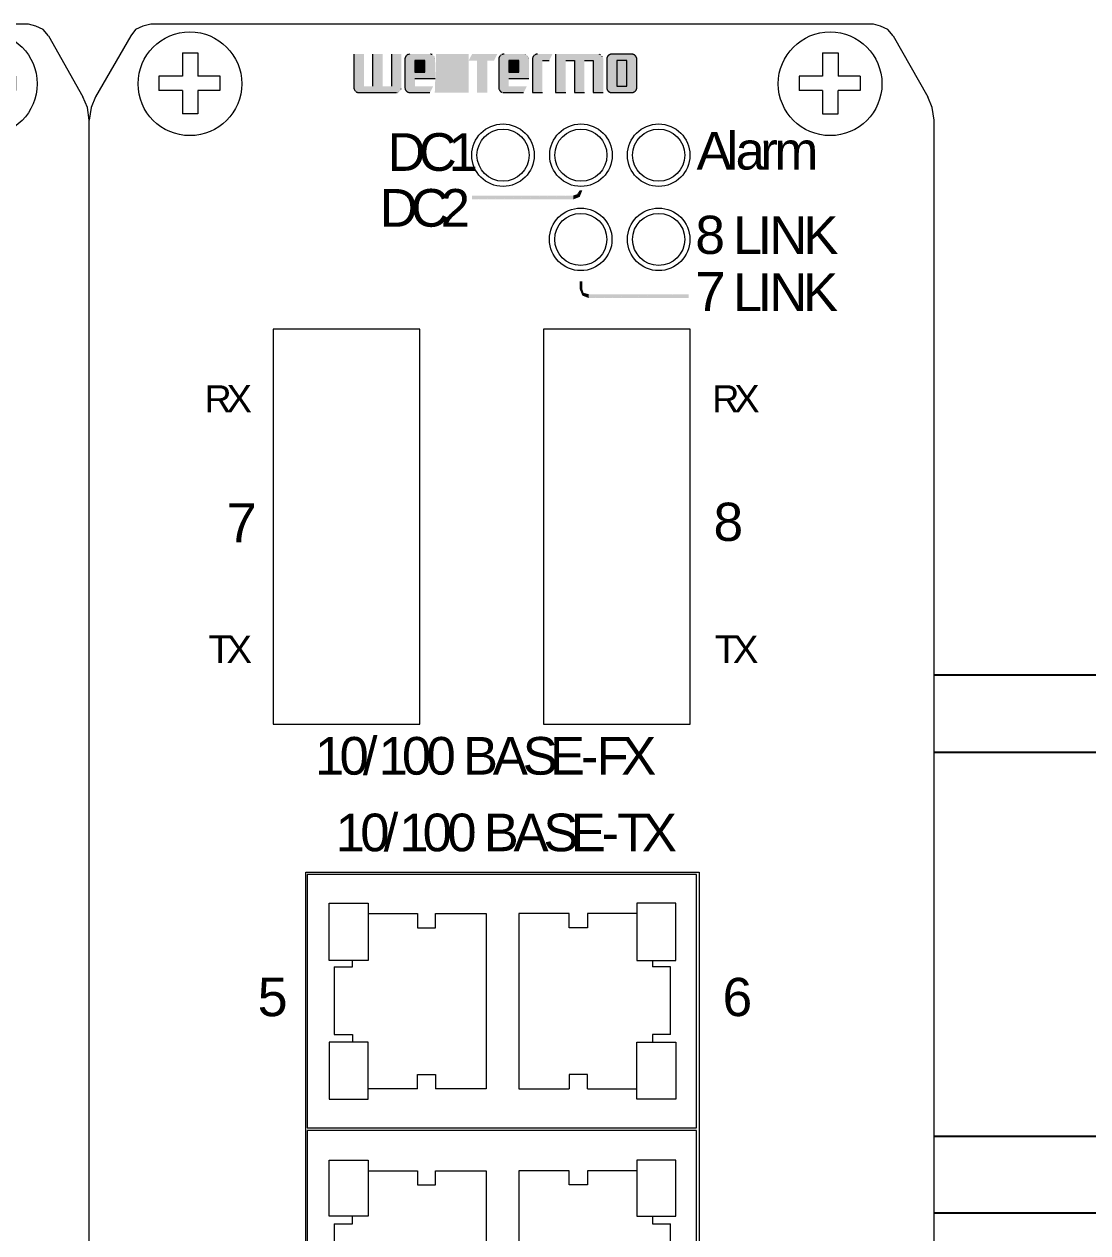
# Model space of a CAD drawing. Header units: millimetres. Extents: x 42222 to 59290, y 36233 to 38835.
# Drawn here: x 52307.4 to 52376.7, y 37395.1 to 37473.8 of the extents above; entities that cross this region are included whole.
import ezdxf
from ezdxf.xclip import XClip

# ---------------------------------------------------------------- set-up
doc = ezdxf.new("R2010")
doc.units = ezdxf.units.MM
doc.header["$XCLIPFRAME"] = 2
doc.set_wipeout_variables(frame=1)
doc.layers.add('000-PI-Oprema', color=30, linetype='Continuous', lineweight=5)
doc.layers.add('004-PI-DIN Šina', color=3, linetype='Continuous')
doc.styles.add('Arial$001H0', font='arial.ttf')

# ---------------------------------------------------------------- blocks, each defined once
blk = doc.blocks.new('*U138')
blk.add_lwpolyline([(540, -17.5), (540, 17.5), (0, 17.5), (0, -17.5)], close=True)
for points in [[(0, 12.5), (540, 12.5)], [(0, -12.5), (540, -12.5)]]:
    blk.add_lwpolyline(points)
blk = doc.blocks.new('MF127463_69')
at = {"true_color": 0x231f20}
blk.add_hatch(color=250, dxfattribs=at).paths.add_polyline_path([(140.621, 195.948), (141.376, 195.948), (141.376, 194.99), (140.621, 194.99)])
blk = doc.blocks.new('MF127412_67')
at = {"true_color": 0x231f20}
blk.add_hatch(color=250, dxfattribs=at).paths.add_polyline_path([(138.285, 195.948), (139.036, 195.948), (139.036, 194.99), (138.285, 194.99)])
blk = doc.blocks.new('MF127361_65')
at = {"true_color": 0x231f20}
blk.add_hatch(color=250, dxfattribs=at).paths.add_polyline_path([(143.308, 195.95), (144.059, 195.95), (144.059, 194.992), (143.308, 194.992)])
blk = doc.blocks.new('MF127284_63')
at = {"true_color": 0x231f20}
blk.add_hatch(color=250, dxfattribs=at).paths.add_polyline_path([(137.015, 195.948), (138.199, 195.948), (138.199, 194.99), (137.015, 194.99)])
blk = doc.blocks.new('MF127231_61')
at = {"true_color": 0x231f20}
blk.add_hatch(color=250, dxfattribs=at).paths.add_polyline_path([(142.038, 195.948), (143.222, 195.948), (143.222, 194.99), (142.038, 194.99)])
blk = doc.blocks.new('MF127184_59')
at = {"true_color": 0x231f20}
blk.add_hatch(color=250, dxfattribs=at).paths.add_polyline_path([(141.458, 195.948), (141.959, 195.948), (141.959, 194.99), (141.458, 194.99)])
blk = doc.blocks.new('MF127142_57')
at = {"true_color": 0x231f20}
blk.add_hatch(color=250, dxfattribs=at).paths.add_polyline_path([(139.063, 195.948), (139.873, 195.948), (139.873, 194.99), (139.03, 194.99)])
blk = doc.blocks.new('westermo switch - SDI-862-SM-SC30')
blk.add_wipeout([(0, 0), (47.038, 0), (47.511, -0.119), (47.983, -0.353), (48.337, -0.767), (50.58, -4.722), (50.875, -5.428), (50.994, -6.255), (50.994, -113.792), (50.875, -114.562), (50.581, -115.328), (48.337, -119.224), (47.984, -119.636), (47.511, -119.931), (47.039, -119.991), (31.103, -119.991), (31.576, -120.521), (31.576, -130.024), (31.103, -130.496), (16.584, -130.496), (16.584, -121.997), (20.065, -121.997), (20.775, -121.938), (21.484, -121.642), (22.073, -121.23), (22.546, -120.64), (22.899, -119.991), (0, -119.991), (-0.532, -119.932), (-1.005, -119.637), (-1.299, -119.224), (-3.6, -115.327), (-3.896, -114.561), (-4.014, -113.792), (-4.013, -6.256), (-3.897, -5.429), (-3.601, -4.722), (-1.299, -0.766), (-1.005, -0.353), (-0.532, -0.119)])
at = {"true_color": 0x1a171b}
for points in [[(15.655, -1.952), (15.655, -4.039), (15.087, -4.039), (15.087, -1.952), (14.433, -1.952), (14.433, -4.039), (13.865, -4.039), (13.865, -1.952), (13.211, -1.952), (13.211, -4.123), (13.211, -4.134), (13.212, -4.145), (13.212, -4.157), (13.214, -4.168), (13.215, -4.179), (13.217, -4.189), (13.22, -4.2), (13.222, -4.211), (13.225, -4.221), (13.229, -4.231), (13.232, -4.241), (13.236, -4.251), (13.241, -4.261), (13.245, -4.271), (13.251, -4.28), (13.256, -4.29), (13.262, -4.299), (13.268, -4.308), (13.275, -4.317), (13.281, -4.326), (13.289, -4.335), (13.296, -4.343), (13.304, -4.352), (13.312, -4.36), (13.321, -4.368), (13.33, -4.375), (13.339, -4.383), (13.348, -4.39), (13.357, -4.396), (13.366, -4.402), (13.376, -4.408), (13.385, -4.414), (13.395, -4.419), (13.405, -4.424), (13.415, -4.429), (13.425, -4.433), (13.435, -4.437), (13.446, -4.44), (13.456, -4.444), (13.467, -4.447), (13.478, -4.449), (13.489, -4.451), (13.5, -4.453), (13.511, -4.455), (13.523, -4.456), (13.534, -4.457), (13.546, -4.457), (13.558, -4.458), (15.958, -4.458), (15.97, -4.457), (15.982, -4.457), (15.994, -4.456), (16.005, -4.455), (16.016, -4.453), (16.028, -4.451), (16.039, -4.449), (16.05, -4.447), (16.061, -4.444), (16.071, -4.44), (16.082, -4.437), (16.092, -4.433), (16.102, -4.429), (16.113, -4.424), (16.123, -4.419), (16.132, -4.414), (16.142, -4.408), (16.152, -4.402), (16.161, -4.396), (16.17, -4.39), (16.179, -4.383), (16.188, -4.375), (16.197, -4.368), (16.206, -4.36), (16.214, -4.352), (16.222, -4.343), (16.23, -4.335), (16.237, -4.326), (16.244, -4.317), (16.251, -4.308), (16.257, -4.299), (16.263, -4.29), (16.269, -4.28), (16.274, -4.271), (16.279, -4.261), (16.283, -4.251), (16.287, -4.241), (16.291, -4.231), (16.294, -4.221), (16.297, -4.211), (16.3, -4.2), (16.302, -4.189), (16.304, -4.179), (16.306, -4.168), (16.307, -4.157), (16.308, -4.145), (16.309, -4.134), (16.309, -4.123), (16.309, -1.952)], [(19.071, -1.952), (19.06, -1.952), (19.048, -1.952), (19.036, -1.953), (19.025, -1.954), (19.014, -1.956), (19.003, -1.958), (18.992, -1.96), (18.981, -1.963), (18.97, -1.965), (18.959, -1.969), (18.949, -1.972), (18.939, -1.976), (18.929, -1.981), (18.919, -1.985), (18.909, -1.99), (18.899, -1.995), (18.889, -2.001), (18.88, -2.007), (18.87, -2.013), (18.861, -2.02), (18.852, -2.027), (18.843, -2.034), (18.835, -2.041), (18.826, -2.049), (18.818, -2.058), (18.81, -2.066), (18.802, -2.074), (18.795, -2.083), (18.788, -2.092), (18.781, -2.101), (18.775, -2.11), (18.769, -2.119), (18.764, -2.128), (18.758, -2.138), (18.754, -2.147), (18.749, -2.157), (18.745, -2.167), (18.741, -2.177), (18.738, -2.188), (18.735, -2.198), (18.732, -2.209), (18.73, -2.219), (18.728, -2.23), (18.726, -2.241), (18.725, -2.252), (18.724, -2.264), (18.724, -2.275), (18.724, -2.287), (18.724, -3.079), (18.724, -3.091), (18.724, -3.102), (18.725, -3.113), (18.726, -3.124), (18.728, -3.135), (18.73, -3.145), (18.732, -3.156), (18.735, -3.166), (18.738, -3.177), (18.741, -3.187), (18.745, -3.197), (18.749, -3.207), (18.754, -3.216), (18.758, -3.226), (18.764, -3.235), (18.769, -3.245), (18.775, -3.254), (18.781, -3.263), (18.788, -3.272), (18.795, -3.28), (18.802, -3.289), (18.81, -3.297), (18.818, -3.306), (18.826, -3.314), (18.835, -3.322), (18.843, -3.329), (18.852, -3.337), (18.861, -3.344), (18.87, -3.35), (18.88, -3.357), (18.889, -3.363), (18.899, -3.368), (18.909, -3.373), (18.919, -3.378), (18.929, -3.383), (18.939, -3.387), (18.949, -3.391), (18.959, -3.395), (18.97, -3.398), (18.981, -3.401), (18.992, -3.403), (19.003, -3.405), (19.014, -3.407), (19.025, -3.409), (19.036, -3.41), (19.048, -3.411), (19.06, -3.411), (19.071, -3.412), (20.033, -3.412), (20.033, -4.038), (18.715, -4.038), (18.498, -4.457), (20.331, -4.457), (20.344, -4.457), (20.356, -4.456), (20.369, -4.456), (20.381, -4.454), (20.393, -4.453), (20.404, -4.451), (20.416, -4.449), (20.427, -4.446), (20.439, -4.443), (20.449, -4.44), (20.46, -4.437), (20.471, -4.433), (20.481, -4.429), (20.492, -4.424), (20.502, -4.419), (20.512, -4.414), (20.521, -4.408), (20.531, -4.402), (20.54, -4.396), (20.55, -4.389), (20.559, -4.382), (20.568, -4.375), (20.576, -4.367), (20.585, -4.359), (20.593, -4.351), (20.601, -4.343), (20.609, -4.334), (20.616, -4.325), (20.623, -4.317), (20.63, -4.308), (20.636, -4.298), (20.642, -4.289), (20.647, -4.28), (20.653, -4.27), (20.657, -4.261), (20.662, -4.251), (20.666, -4.241), (20.67, -4.231), (20.673, -4.22), (20.676, -4.21), (20.679, -4.2), (20.681, -4.189), (20.683, -4.178), (20.685, -4.167), (20.686, -4.156), (20.687, -4.145), (20.687, -4.134), (20.687, -4.122), (20.687, -3.328), (20.687, -3.317), (20.687, -3.306), (20.686, -3.295), (20.685, -3.284), (20.683, -3.274), (20.681, -3.263), (20.679, -3.252), (20.676, -3.242), (20.673, -3.232), (20.67, -3.222), (20.666, -3.212), (20.662, -3.202), (20.657, -3.192), (20.653, -3.183), (20.647, -3.173), (20.642, -3.164), (20.636, -3.155), (20.63, -3.146), (20.623, -3.137), (20.616, -3.128), (20.609, -3.119), (20.601, -3.111), (20.593, -3.102), (20.585, -3.094), (20.576, -3.086), (20.568, -3.078), (20.559, -3.071), (20.55, -3.064), (20.54, -3.057), (20.531, -3.051), (20.521, -3.045), (20.512, -3.04), (20.502, -3.034), (20.492, -3.029), (20.482, -3.025), (20.472, -3.021), (20.461, -3.017), (20.451, -3.013), (20.44, -3.01), (20.429, -3.007), (20.418, -3.005), (20.407, -3.002), (20.396, -3), (20.384, -2.999), (20.372, -2.998), (20.361, -2.997), (20.349, -2.996), (20.337, -2.996), (19.379, -2.996), (19.379, -2.37), (20.385, -2.37), (20.605, -1.952)], [(20.907, -1.953), (20.688, -2.371), (21.226, -2.371), (21.226, -4.457), (21.896, -4.457), (21.896, -2.371), (22.337, -2.371), (22.554, -1.953)], [(20.907, -1.953), (20.688, -2.371), (21.226, -2.371), (21.226, -4.457), (21.896, -4.457), (21.896, -2.371), (22.337, -2.371), (22.554, -1.953)], [(25.183, -1.952), (25.171, -1.952), (25.159, -1.952), (25.148, -1.953), (25.136, -1.954), (25.125, -1.956), (25.114, -1.958), (25.103, -1.96), (25.092, -1.963), (25.081, -1.965), (25.071, -1.969), (25.06, -1.972), (25.05, -1.976), (25.039, -1.981), (25.029, -1.985), (25.02, -1.99), (25.01, -1.995), (25, -2.001), (24.991, -2.007), (24.981, -2.013), (24.972, -2.02), (24.963, -2.027), (24.954, -2.034), (24.946, -2.041), (24.937, -2.049), (24.929, -2.058), (24.921, -2.066), (24.913, -2.074), (24.906, -2.083), (24.899, -2.092), (24.893, -2.101), (24.886, -2.11), (24.88, -2.119), (24.875, -2.128), (24.87, -2.138), (24.865, -2.147), (24.861, -2.157), (24.856, -2.167), (24.853, -2.177), (24.849, -2.188), (24.846, -2.198), (24.844, -2.209), (24.841, -2.219), (24.839, -2.23), (24.838, -2.241), (24.836, -2.252), (24.836, -2.264), (24.835, -2.275), (24.835, -2.287), (24.835, -4.457), (25.49, -4.457), (25.49, -2.37), (25.927, -2.37), (26.144, -1.952)], [(26.351, -1.952), (26.351, -4.457), (27.005, -4.457), (27.005, -2.37), (27.572, -2.37), (27.572, -4.457), (28.227, -4.457), (28.227, -2.37), (28.794, -2.37), (28.794, -4.457), (29.449, -4.457), (29.449, -2.287), (29.449, -2.275), (29.449, -2.264), (29.448, -2.252), (29.447, -2.241), (29.445, -2.23), (29.443, -2.219), (29.441, -2.209), (29.438, -2.198), (29.435, -2.188), (29.431, -2.177), (29.427, -2.167), (29.423, -2.157), (29.419, -2.147), (29.414, -2.138), (29.409, -2.128), (29.403, -2.119), (29.397, -2.11), (29.391, -2.101), (29.384, -2.092), (29.377, -2.083), (29.37, -2.074), (29.362, -2.066), (29.354, -2.058), (29.345, -2.049), (29.337, -2.041), (29.328, -2.034), (29.319, -2.027), (29.31, -2.02), (29.301, -2.013), (29.291, -2.007), (29.282, -2.001), (29.272, -1.995), (29.263, -1.99), (29.253, -1.985), (29.243, -1.981), (29.232, -1.976), (29.222, -1.972), (29.212, -1.969), (29.201, -1.965), (29.19, -1.963), (29.179, -1.96), (29.168, -1.958), (29.157, -1.956), (29.146, -1.954), (29.134, -1.953), (29.123, -1.952), (29.111, -1.952), (29.099, -1.952)]]:
    blk.add_hatch(color=250, dxfattribs=at).paths.add_polyline_path(points)
h = blk.add_hatch(color=250, dxfattribs=at)
h.paths.add_polyline_path([(16.885, -1.951), (16.873, -1.951), (16.861, -1.952), (16.849, -1.953), (16.838, -1.954), (16.826, -1.955), (16.815, -1.957), (16.804, -1.96), (16.793, -1.962), (16.782, -1.965), (16.771, -1.968), (16.76, -1.972), (16.75, -1.976), (16.74, -1.98), (16.73, -1.985), (16.72, -1.99), (16.71, -1.995), (16.7, -2), (16.691, -2.006), (16.681, -2.013), (16.672, -2.019), (16.663, -2.026), (16.654, -2.033), (16.645, -2.041), (16.637, -2.049), (16.628, -2.057), (16.62, -2.065), (16.613, -2.074), (16.605, -2.082), (16.598, -2.091), (16.592, -2.1), (16.586, -2.109), (16.58, -2.118), (16.574, -2.128), (16.569, -2.137), (16.564, -2.147), (16.56, -2.157), (16.556, -2.167), (16.552, -2.177), (16.549, -2.187), (16.546, -2.198), (16.543, -2.208), (16.541, -2.219), (16.539, -2.23), (16.537, -2.241), (16.536, -2.252), (16.535, -2.263), (16.534, -2.275), (16.534, -2.286), (16.534, -4.122), (16.534, -4.133), (16.535, -4.145), (16.536, -4.156), (16.537, -4.167), (16.539, -4.178), (16.541, -4.188), (16.543, -4.199), (16.546, -4.21), (16.549, -4.22), (16.552, -4.23), (16.556, -4.24), (16.56, -4.25), (16.564, -4.26), (16.569, -4.27), (16.574, -4.279), (16.58, -4.289), (16.586, -4.298), (16.592, -4.307), (16.598, -4.316), (16.605, -4.325), (16.613, -4.334), (16.62, -4.342), (16.628, -4.351), (16.637, -4.359), (16.645, -4.367), (16.654, -4.374), (16.663, -4.382), (16.672, -4.389), (16.681, -4.395), (16.691, -4.401), (16.7, -4.407), (16.71, -4.413), (16.72, -4.418), (16.73, -4.423), (16.74, -4.428), (16.75, -4.432), (16.76, -4.436), (16.771, -4.44), (16.782, -4.443), (16.793, -4.446), (16.804, -4.448), (16.815, -4.451), (16.826, -4.452), (16.838, -4.454), (16.849, -4.455), (16.861, -4.456), (16.873, -4.457), (16.885, -4.457), (18.168, -4.457), (18.387, -4.038), (17.188, -4.038), (17.188, -3.539), (18.498, -3.539), (18.498, -2.286), (18.498, -2.275), (18.497, -2.263), (18.496, -2.252), (18.495, -2.241), (18.494, -2.23), (18.492, -2.219), (18.489, -2.208), (18.487, -2.198), (18.484, -2.187), (18.48, -2.177), (18.476, -2.167), (18.472, -2.157), (18.468, -2.147), (18.463, -2.137), (18.458, -2.128), (18.452, -2.118), (18.447, -2.109), (18.44, -2.1), (18.434, -2.091), (18.427, -2.082), (18.42, -2.074), (18.412, -2.065), (18.404, -2.057), (18.396, -2.049), (18.387, -2.041), (18.378, -2.033), (18.37, -2.026), (18.361, -2.019), (18.352, -2.013), (18.342, -2.006), (18.333, -2), (18.323, -1.995), (18.314, -1.99), (18.304, -1.985), (18.294, -1.98), (18.284, -1.976), (18.273, -1.972), (18.263, -1.968), (18.252, -1.965), (18.241, -1.962), (18.231, -1.96), (18.219, -1.957), (18.208, -1.955), (18.197, -1.954), (18.185, -1.953), (18.174, -1.952), (18.162, -1.951), (18.15, -1.951)])
h.paths.add_polyline_path([(17.188, -2.369), (17.843, -2.369), (17.843, -3.12), (17.188, -3.12)])
h = blk.add_hatch(color=250, dxfattribs=at)
h.paths.add_polyline_path([(22.996, -1.951), (22.984, -1.951), (22.972, -1.952), (22.961, -1.953), (22.949, -1.954), (22.938, -1.955), (22.926, -1.957), (22.915, -1.96), (22.904, -1.962), (22.893, -1.965), (22.883, -1.968), (22.872, -1.972), (22.862, -1.976), (22.851, -1.98), (22.841, -1.985), (22.831, -1.99), (22.821, -1.995), (22.812, -2), (22.802, -2.006), (22.793, -2.013), (22.783, -2.019), (22.774, -2.026), (22.765, -2.033), (22.757, -2.041), (22.748, -2.049), (22.74, -2.057), (22.732, -2.065), (22.724, -2.074), (22.717, -2.082), (22.71, -2.091), (22.703, -2.1), (22.697, -2.109), (22.691, -2.118), (22.686, -2.128), (22.681, -2.137), (22.676, -2.147), (22.671, -2.157), (22.667, -2.167), (22.663, -2.177), (22.66, -2.187), (22.657, -2.198), (22.654, -2.208), (22.652, -2.219), (22.65, -2.23), (22.649, -2.241), (22.647, -2.252), (22.646, -2.263), (22.646, -2.275), (22.646, -2.286), (22.646, -4.122), (22.646, -4.133), (22.646, -4.145), (22.647, -4.156), (22.649, -4.167), (22.65, -4.178), (22.652, -4.188), (22.654, -4.199), (22.657, -4.21), (22.66, -4.22), (22.663, -4.23), (22.667, -4.24), (22.671, -4.25), (22.676, -4.26), (22.681, -4.27), (22.686, -4.279), (22.691, -4.289), (22.697, -4.298), (22.703, -4.307), (22.71, -4.316), (22.717, -4.325), (22.724, -4.334), (22.732, -4.342), (22.74, -4.351), (22.748, -4.359), (22.757, -4.367), (22.765, -4.374), (22.774, -4.382), (22.783, -4.389), (22.793, -4.395), (22.802, -4.401), (22.812, -4.407), (22.821, -4.413), (22.831, -4.418), (22.841, -4.423), (22.851, -4.428), (22.862, -4.432), (22.872, -4.436), (22.883, -4.44), (22.893, -4.443), (22.904, -4.446), (22.915, -4.448), (22.926, -4.451), (22.938, -4.452), (22.949, -4.454), (22.961, -4.455), (22.972, -4.456), (22.984, -4.457), (22.996, -4.457), (24.264, -4.457), (24.484, -4.038), (23.3, -4.038), (23.3, -3.539), (24.61, -3.539), (24.61, -2.286), (24.609, -2.275), (24.609, -2.263), (24.608, -2.252), (24.607, -2.241), (24.605, -2.23), (24.603, -2.219), (24.601, -2.208), (24.598, -2.198), (24.595, -2.187), (24.592, -2.177), (24.588, -2.167), (24.584, -2.157), (24.579, -2.147), (24.575, -2.137), (24.57, -2.128), (24.564, -2.118), (24.558, -2.109), (24.552, -2.1), (24.545, -2.091), (24.538, -2.082), (24.531, -2.074), (24.523, -2.065), (24.515, -2.057), (24.507, -2.049), (24.499, -2.041), (24.49, -2.033), (24.481, -2.026), (24.472, -2.019), (24.463, -2.013), (24.454, -2.006), (24.444, -2), (24.435, -1.995), (24.425, -1.99), (24.415, -1.985), (24.405, -1.98), (24.395, -1.976), (24.384, -1.972), (24.374, -1.968), (24.363, -1.965), (24.353, -1.962), (24.342, -1.96), (24.331, -1.957), (24.319, -1.955), (24.308, -1.954), (24.297, -1.953), (24.285, -1.952), (24.273, -1.951), (24.262, -1.951)])
h.paths.add_polyline_path([(23.3, -2.369), (23.954, -2.369), (23.954, -3.12), (23.3, -3.12)])
h = blk.add_hatch(color=250, dxfattribs=at)
h.paths.add_polyline_path([(30.025, -1.952), (30.013, -1.952), (30.001, -1.953), (29.989, -1.954), (29.978, -1.955), (29.966, -1.956), (29.955, -1.958), (29.944, -1.961), (29.933, -1.963), (29.922, -1.966), (29.911, -1.969), (29.901, -1.973), (29.89, -1.977), (29.88, -1.981), (29.87, -1.986), (29.86, -1.991), (29.85, -1.996), (29.84, -2.001), (29.831, -2.007), (29.821, -2.014), (29.812, -2.02), (29.803, -2.027), (29.794, -2.034), (29.785, -2.042), (29.777, -2.05), (29.768, -2.058), (29.76, -2.067), (29.753, -2.075), (29.745, -2.084), (29.739, -2.093), (29.732, -2.102), (29.726, -2.111), (29.72, -2.12), (29.714, -2.129), (29.709, -2.139), (29.704, -2.148), (29.7, -2.158), (29.696, -2.168), (29.692, -2.178), (29.689, -2.189), (29.686, -2.199), (29.683, -2.21), (29.681, -2.22), (29.679, -2.231), (29.677, -2.242), (29.676, -2.253), (29.675, -2.265), (29.674, -2.276), (29.674, -2.288), (29.674, -4.123), (29.674, -4.134), (29.675, -4.146), (29.676, -4.157), (29.677, -4.168), (29.679, -4.179), (29.681, -4.19), (29.683, -4.201), (29.686, -4.211), (29.689, -4.222), (29.692, -4.232), (29.696, -4.242), (29.7, -4.252), (29.704, -4.262), (29.709, -4.271), (29.714, -4.281), (29.72, -4.29), (29.726, -4.3), (29.732, -4.309), (29.739, -4.318), (29.745, -4.326), (29.753, -4.335), (29.76, -4.343), (29.768, -4.352), (29.777, -4.36), (29.785, -4.368), (29.794, -4.376), (29.803, -4.383), (29.812, -4.39), (29.821, -4.396), (29.831, -4.403), (29.84, -4.409), (29.85, -4.414), (29.86, -4.42), (29.87, -4.425), (29.88, -4.429), (29.89, -4.433), (29.901, -4.437), (29.911, -4.441), (29.922, -4.444), (29.933, -4.447), (29.944, -4.449), (29.955, -4.452), (29.966, -4.453), (29.978, -4.455), (29.989, -4.456), (30.001, -4.457), (30.013, -4.457), (30.025, -4.458), (31.291, -4.458), (31.303, -4.457), (31.315, -4.457), (31.326, -4.456), (31.338, -4.455), (31.349, -4.453), (31.36, -4.452), (31.371, -4.449), (31.382, -4.447), (31.393, -4.444), (31.403, -4.441), (31.414, -4.437), (31.424, -4.433), (31.434, -4.429), (31.444, -4.425), (31.454, -4.42), (31.464, -4.414), (31.473, -4.409), (31.483, -4.403), (31.492, -4.396), (31.501, -4.39), (31.51, -4.383), (31.519, -4.376), (31.528, -4.368), (31.537, -4.36), (31.545, -4.352), (31.553, -4.343), (31.561, -4.335), (31.568, -4.326), (31.575, -4.318), (31.581, -4.309), (31.588, -4.3), (31.594, -4.29), (31.599, -4.281), (31.604, -4.271), (31.609, -4.262), (31.613, -4.252), (31.618, -4.242), (31.621, -4.232), (31.625, -4.222), (31.628, -4.211), (31.63, -4.201), (31.633, -4.19), (31.635, -4.179), (31.636, -4.168), (31.637, -4.157), (31.638, -4.146), (31.639, -4.134), (31.639, -4.123), (31.639, -2.288), (31.639, -2.276), (31.638, -2.265), (31.637, -2.253), (31.636, -2.242), (31.635, -2.231), (31.633, -2.22), (31.63, -2.21), (31.628, -2.199), (31.625, -2.189), (31.621, -2.178), (31.618, -2.168), (31.613, -2.158), (31.609, -2.148), (31.604, -2.139), (31.599, -2.129), (31.594, -2.12), (31.588, -2.111), (31.581, -2.102), (31.575, -2.093), (31.568, -2.084), (31.561, -2.075), (31.553, -2.067), (31.545, -2.058), (31.537, -2.05), (31.528, -2.042), (31.519, -2.034), (31.51, -2.027), (31.501, -2.02), (31.492, -2.014), (31.483, -2.007), (31.473, -2.001), (31.464, -1.996), (31.454, -1.991), (31.444, -1.986), (31.434, -1.981), (31.424, -1.977), (31.414, -1.973), (31.403, -1.969), (31.393, -1.966), (31.382, -1.963), (31.371, -1.961), (31.36, -1.958), (31.349, -1.956), (31.338, -1.955), (31.326, -1.954), (31.315, -1.953), (31.303, -1.952), (31.291, -1.952)])
h.paths.add_polyline_path([(30.33, -2.37), (30.985, -2.37), (30.985, -4.039), (30.33, -4.039)])
for points in [[(27.918, -10.819), (27.749, -11.072), (28.088, -10.819)], [(27.75, -11.073), (27.919, -11.243), (28.088, -10.82)], [(20.9, -11.157), (20.9, -11.411), (27.496, -11.157)], [(20.9, -11.412), (27.496, -11.412), (27.496, -11.158)], [(27.496, -11.157), (27.918, -11.242), (27.749, -11.073)], [(27.496, -11.412), (27.918, -11.242), (27.496, -11.158)], [(27.918, -16.738), (28.088, -17.246), (28.088, -16.738)], [(27.918, -17.246), (28.088, -17.246), (27.918, -16.738)], [(27.918, -17.246), (28.088, -17.668), (28.088, -17.246)], [(28.088, -17.668), (28.173, -17.499), (28.088, -17.246)], [(28.088, -17.668), (28.51, -17.838), (28.173, -17.499)], [(28.511, -17.838), (28.511, -17.584), (28.173, -17.5)], [(28.511, -17.584), (28.511, -17.837), (35.02, -17.584)], [(28.511, -17.838), (35.02, -17.838), (35.02, -17.584)]]:
    blk.add_hatch(color=256).paths.add_polyline_path(points)
at = {"linetype": 'Continuous'}
for p, q in [((0, 0), (-0.532, -0.119)), ((47.038, 0), (0, 0)), ((47.511, -0.119), (47.038, 0)), ((-1.299, -0.767), (-3.601, -4.722)), ((-1.005, -0.353), (-1.299, -0.766)), ((-0.532, -0.119), (-1.005, -0.353)), ((47.983, -0.353), (47.511, -0.119)), ((48.337, -0.767), (47.983, -0.354)), ((48.337, -0.767), (50.581, -4.722)), ((2.045, -1.856), (2.045, -3.378)), ((2.045, -1.857), (3.06, -1.857)), ((3.06, -1.856), (3.06, -3.378)), ((43.73, -1.856), (44.745, -1.856)), ((43.73, -1.857), (43.73, -3.379)), ((44.745, -1.857), (44.745, -3.379)), ((2.045, -3.379), (0.522, -3.379)), ((0.524, -3.378), (0.524, -4.309)), ((4.497, -3.379), (3.059, -3.379)), ((4.496, -3.378), (4.496, -4.309)), ((43.73, -3.379), (42.208, -3.379)), ((42.208, -3.379), (42.208, -4.309)), ((46.182, -3.379), (44.745, -3.379)), ((46.182, -3.379), (46.182, -4.309)), ((2.045, -4.309), (0.524, -4.309)), ((2.045, -4.309), (2.045, -5.83)), ((4.496, -4.309), (3.06, -4.309)), ((43.73, -4.309), (42.208, -4.309)), ((43.73, -4.309), (43.73, -5.831)), ((46.182, -4.309), (44.745, -4.309)), ((-3.896, -5.429), (-4.013, -6.256)), ((-3.601, -4.722), (-3.897, -5.429)), ((50.875, -5.429), (50.58, -4.722)), ((50.994, -6.255), (50.875, -5.428)), ((-4.014, -113.792), (-4.014, -6.255)), ((50.994, -113.792), (50.994, -6.255)), ((14.137, -57.916), (17.349, -57.916)), ((18.533, -57.916), (21.831, -57.916)), ((21.83, -57.916), (21.83, -69.331)), ((27.242, -57.916), (23.945, -57.916)), ((23.945, -57.916), (23.945, -69.331)), ((31.639, -57.916), (28.426, -57.916)), ((32.654, -60.961), (32.654, -61.383)), ((33.837, -61.383), (32.654, -61.383)), ((33.837, -65.78), (33.837, -61.383)), ((13.122, -65.78), (13.122, -66.287)), ((32.654, -65.78), (32.654, -66.287)), ((33.837, -65.78), (32.654, -65.78)), ((17.349, -69.331), (14.137, -69.331)), ((21.831, -69.331), (18.533, -69.331)), ((23.945, -69.331), (27.242, -69.331)), ((28.426, -69.331), (31.639, -69.331)), ((14.137, -74.659), (17.349, -74.659)), ((18.533, -74.659), (21.831, -74.659)), ((21.831, -74.658), (21.831, -85.988)), ((23.945, -74.658), (23.945, -85.988)), ((27.242, -74.659), (23.945, -74.659)), ((31.639, -74.659), (28.426, -74.659)), ((33.837, -82.522), (33.837, -78.125))]:
    blk.add_line(p, q, dxfattribs=at)
for points in [[(3.06, -4.309), (3.06, -5.831), (2.045, -5.831)], [(43.73, -5.831), (44.745, -5.831), (44.745, -4.309)], [(17.349, -57.916), (17.349, -58.846), (18.533, -58.846), (18.533, -57.916)], [(28.426, -57.916), (28.426, -58.846), (27.242, -58.846), (27.242, -57.916)], [(11.937, -61.383), (13.121, -61.383), (13.121, -60.961)], [(11.937, -61.383), (11.937, -65.78), (13.121, -65.78)], [(17.349, -69.331), (17.349, -68.401), (18.533, -68.401), (18.533, -69.331)], [(28.426, -69.331), (28.426, -68.401), (27.242, -68.401), (27.242, -69.331)], [(17.349, -74.658), (17.349, -75.589), (18.533, -75.589), (18.533, -74.658)], [(28.426, -74.658), (28.426, -75.589), (27.242, -75.589), (27.242, -74.658)], [(11.937, -78.125), (13.121, -78.125), (13.121, -77.618)], [(32.654, -77.618), (32.654, -78.124), (33.837, -78.124)], [(11.937, -78.125), (11.937, -82.522), (13.121, -82.522)]]:
    blk.add_lwpolyline(points, dxfattribs=at)
for points in [[(7.963, -45.572), (17.519, -45.572), (17.519, -19.868), (7.963, -19.868)], [(25.551, -45.572), (35.106, -45.572), (35.106, -19.868), (25.551, -19.868)], [(10.077, -55.211), (35.698, -55.211), (35.698, -105.436), (10.077, -105.436)], [(35.529, -55.38), (10.163, -55.38), (10.163, -71.868), (35.529, -71.868)], [(11.599, -57.24), (14.137, -57.24), (14.137, -60.96), (11.599, -60.96)], [(34.176, -57.24), (31.638, -57.24), (31.638, -60.96), (34.176, -60.96)], [(11.599, -70.007), (14.137, -70.007), (14.137, -66.287), (11.599, -66.287)], [(34.176, -70.007), (31.638, -70.007), (31.638, -66.287), (34.176, -66.287)], [(35.529, -72.037), (10.163, -72.037), (10.163, -88.525), (35.529, -88.525)], [(11.599, -73.982), (14.137, -73.982), (14.137, -77.618), (11.599, -77.618)], [(34.176, -73.982), (31.638, -73.982), (31.638, -77.618), (34.176, -77.618)]]:
    blk.add_lwpolyline(points, close=True, dxfattribs=at)
at = {"ltscale": 0.25}
for centre, radius in [((2.539, -3.88), 3.377), ((44.224, -3.88), 3.377), ((22.925, -8.531), 2.035), ((22.925, -8.531), 1.697), ((27.998, -8.531), 2.035), ((27.998, -8.531), 1.697), ((33.059, -8.531), 2.035), ((33.059, -8.531), 1.697), ((27.986, -14.015), 2.035), ((27.986, -14.015), 1.697), ((33.059, -14.015), 2.035), ((33.059, -14.015), 1.697)]:
    blk.add_circle(centre, radius, dxfattribs=at)
at = {"color": 250, "true_color": 0x1a171b}
ref = blk.add_blockref('MF127284_63', (-345.22, -514.552), dxfattribs=dict(at, xscale=2.616, yscale=2.616, zscale=2.616))
XClip(ref).set_block_clipping_path([(137.9488149007, 195.9479448107), (137.9488149007, 195.1503190782), (137.7318492466, 195.1503190782), (137.7318492466, 195.9479448107), (137.4817353143, 195.9479448107), (137.4817353143, 195.1503190782), (137.2647696601, 195.1503190782), (137.2647696601, 195.9479448107), (137.0146557278, 195.9479448107), (137.0146557278, 195.1182150947), (137.0147236885, 195.1138338747), (137.0149275736, 195.1095073068), (137.0152673879, 195.1052350918), (137.0157431359, 195.1010169308), (137.0163548224, 195.0968525246), (137.0171024521, 195.0927415742), (137.0179860296, 195.0886837805), (137.0190055596, 195.0846788446), (137.0201610467, 195.0807264672), (137.0214524957, 195.0768263495), (137.0228799112, 195.0729781923), (137.0244432979, 195.0691816966), (137.0261426605, 195.0654365633), (137.0279780035, 195.0617424934), (137.0299493318, 195.0580991877), (137.0320566499, 195.0545063474), (137.0342999626, 195.0509636733), (137.0366792745, 195.0474708663), (137.0391945903, 195.0440276274), (137.0418459147, 195.0406336576), (137.0446332523, 195.0372886578), (137.0475566078, 195.033992329), (137.0506159859, 195.030744372), (137.0538113912, 195.0275444878), (137.0570597882, 195.024521729), (137.0603667482, 195.0216277033), (137.0637319583, 195.0188624014), (137.0671551053, 195.016225814), (137.0706358761, 195.0137179317), (137.0741739578, 195.0113387452), (137.0777690371, 195.0090882451), (137.0814208011, 195.0069664221), (137.0851289367, 195.0049732669), (137.0888931307, 195.00310877), (137.0927130702, 195.0013729221), (137.0965884421, 194.999765714), (137.1005189332, 194.9982871362), (137.1045042305, 194.9969371795), (137.108544021, 194.9957158344), (137.1126379916, 194.9946230916), (137.1167858291, 194.9936589418), (137.1209872206, 194.9928233756), (137.1252418529, 194.9921163837), (137.1295494131, 194.9915379567), (137.1339095879, 194.9910880854), (137.1383220644, 194.9907667603), (137.1427865294, 194.990573972), (137.1473026699, 194.9905097114), (138.0652268304, 194.9905097114), (138.0697447411, 194.990573972), (138.0742144201, 194.9907667603), (138.0786354095, 194.9910880854), (138.0830072513, 194.9915379567), (138.0873294876, 194.9921163837), (138.0916016605, 194.9928233756), (138.0958233121, 194.9936589418), (138.0999939844, 194.9946230916), (138.1041132195, 194.9957158344), (138.1081805595, 194.9969371795), (138.1121955465, 194.9982871362), (138.1161577225, 194.999765714), (138.1200666296, 195.0013729221), (138.1239218099, 195.00310877), (138.1277228054, 195.0049732669), (138.1314691583, 195.0069664221), (138.1351604106, 195.0090882451), (138.1387961043, 195.0113387452), (138.1423757816, 195.0137179317), (138.1458989846, 195.016225814), (138.1493652552, 195.0188624014), (138.1527741357, 195.0216277033), (138.1561251679, 195.024521729), (138.1594178942, 195.0275444878), (138.162698469, 195.030744372), (138.1658359234, 195.033992329), (138.1688305704, 195.0372886578), (138.1716827232, 195.0406336576), (138.1743926947, 195.0440276274), (138.1769607981, 195.0474708663), (138.1793873464, 195.0509636733), (138.1816726528, 195.0545063474), (138.1838170302, 195.0580991877), (138.1858207917, 195.0617424934), (138.1876842505, 195.0654365633), (138.1894077195, 195.0691816966), (138.1909915119, 195.0729781923), (138.1924359407, 195.0768263495), (138.1937413191, 195.0807264672), (138.19490796, 195.0846788446), (138.1959361765, 195.0886837805), (138.1968262818, 195.0927415742), (138.1975785889, 195.0968525246), (138.1981934108, 195.1010169308), (138.1986710606, 195.1052350918), (138.1990118515, 195.1095073068), (138.1992160964, 195.1138338747), (138.1992841085, 195.1182150947), (138.1992841085, 195.9479448107)])
ref = blk.add_blockref('MF127412_67', (-345.22, -514.552), dxfattribs=dict(at, xscale=2.616, yscale=2.616, zscale=2.616))
XClip(ref).set_block_clipping_path([(138.4190596686, 195.9482893202), (138.4144579046, 195.9482250595), (138.4099115122, 195.9480322713), (138.4054207997, 195.9477109462), (138.4009860757, 195.9472610748), (138.3966076485, 195.9466826479), (138.3922858265, 195.945975656), (138.3880209181, 195.9451400898), (138.3838132317, 195.94417594), (138.3796630757, 195.9430831972), (138.3755707585, 195.9418618521), (138.3715365885, 195.9405118953), (138.3675608741, 195.9390333176), (138.3636439237, 195.9374261094), (138.3597860457, 195.9356902616), (138.3559875485, 195.9338257647), (138.3522487405, 195.9318326095), (138.3485699301, 195.9297107864), (138.3449514257, 195.9274602864), (138.3413935356, 195.9250810998), (138.3378965684, 195.9225732175), (138.3344608323, 195.9199366301), (138.3310866359, 195.9171713283), (138.3277742874, 195.9142773026), (138.3245240953, 195.9112545437), (138.3212878497, 195.908057214), (138.3181944675, 195.9048114376), (138.3152434909, 195.901516766), (138.3124344618, 195.8981727506), (138.3097669223, 195.8947789428), (138.3072404146, 195.891334894), (138.3048544807, 195.8878401556), (138.3026086627, 195.8842942791), (138.3005025026, 195.8806968159), (138.2985355425, 195.8770473174), (138.2967073246, 195.873345335), (138.2950173908, 195.8695904202), (138.2934652832, 195.8657821243), (138.292050544, 195.8619199988), (138.2907727152, 195.8580035951), (138.2896313389, 195.8540324647), (138.2886259571, 195.8500061589), (138.2877561119, 195.8459242291), (138.2870213454, 195.8417862268), (138.2864211997, 195.8375917034), (138.2859552168, 195.8333402104), (138.2856229389, 195.8290312991), (138.2854239079, 195.8246645209), (138.285357666, 195.8202394274), (138.285357666, 195.1189256456), (138.2854239079, 195.1144592827), (138.2856229389, 195.1100548238), (138.2859552168, 195.1057118204), (138.2864211997, 195.1014298239), (138.2870213454, 195.0972083857), (138.2877561119, 195.0930470573), (138.2886259571, 195.08894539), (138.2896313389, 195.0849029353), (138.2907727152, 195.0809192446), (138.292050544, 195.0769938693), (138.2934652832, 195.0731263608), (138.2950173908, 195.0693162706), (138.2967073246, 195.0655631501), (138.2985355425, 195.0618665507), (138.3005025026, 195.0582260238), (138.3026086627, 195.0546411208), (138.3048544807, 195.0511113932), (138.3072404146, 195.0476363924), (138.3097669223, 195.0442156697), (138.3124344618, 195.0408487767), (138.3152434909, 195.0375352648), (138.3181944675, 195.0342746852), (138.3212878497, 195.0310665896), (138.3245240953, 195.0279105292), (138.3277742874, 195.0248876614), (138.3310866359, 195.0219933211), (138.3344608323, 195.0192275176), (138.3378965684, 195.0165902605), (138.3413935356, 195.0140815589), (138.3449514257, 195.0117014223), (138.3485699301, 195.0094498599), (138.3522487405, 195.0073268812), (138.3559875485, 195.0053324954), (138.3597860457, 195.003466712), (138.3636439237, 195.0017295402), (138.3675608741, 195.0001209895), (138.3715365885, 194.9986410691), (138.3755707585, 194.9972897884), (138.3796630757, 194.9960671567), (138.3838132317, 194.9949731835), (138.3880209181, 194.9940078779), (138.3922858265, 194.9931712495), (138.3966076485, 194.9924633075), (138.4009860757, 194.9918840612), (138.4054207997, 194.9914335201), (138.4099115122, 194.9911116935), (138.4144579046, 194.9909185906), (138.4190596686, 194.9908542209), (138.9094259474, 194.9908542209), (138.993389384, 195.1503190782), (138.5354823642, 195.1503190782), (138.5354823642, 195.3411773682), (139.0360762702, 195.3411773682), (139.0360762702, 195.8202394274), (139.0360064817, 195.8246645209), (139.0357974278, 195.8290312991), (139.0354495757, 195.8333402104), (139.0349633927, 195.8375917034), (139.0343393461, 195.8417862268), (139.0335779031, 195.8459242291), (139.032679531, 195.8500061589), (139.0316446972, 195.8540324647), (139.0304738687, 195.8580035951), (139.029167513, 195.8619199988), (139.0277260973, 195.8657821243), (139.0261500888, 195.8695904202), (139.0244399549, 195.873345335), (139.0225961628, 195.8770473174), (139.0206191798, 195.8806968159), (139.0185094731, 195.8842942791), (139.0162675101, 195.8878401556), (139.0138937579, 195.891334894), (139.0113886839, 195.8947789428), (139.0087527554, 195.8981727506), (139.0059864395, 195.901516766), (139.0030902036, 195.9048114376), (139.000064515, 195.908057214), (138.9969098409, 195.9112545437), (138.9936201496, 195.9142773026), (138.9902753344, 195.9171713283), (138.9868755587, 195.9199366301), (138.9834209862, 195.9225732175), (138.9799117804, 195.9250810998), (138.9763481047, 195.9274602864), (138.9727301229, 195.9297107864), (138.9690579983, 195.9318326095), (138.9653318947, 195.9338257647), (138.9615519754, 195.9356902616), (138.957718404, 195.9374261094), (138.9538313442, 195.9390333176), (138.9498909594, 195.9405118953), (138.9458974131, 195.9418618521), (138.941850869, 195.9430831972), (138.9377514906, 195.94417594), (138.9335994414, 195.9451400898), (138.9293948849, 195.945975656), (138.9251379847, 195.9466826479), (138.9208289044, 195.9472610748), (138.9164678075, 195.9477109462), (138.9120548576, 195.9480322713), (138.9075902181, 195.9482250595), (138.9030740526, 195.9482893202)])
at = {"color": 250, "true_color": 0x1a171b, "xscale": 2.616, "yscale": 2.616, "zscale": 2.616}
blk.add_blockref('MF127142_57', (-345.22, -514.552), dxfattribs=at)
at = {"color": 250, "true_color": 0x1a171b}
ref = blk.add_blockref('MF127463_69', (-345.22, -514.552), dxfattribs=dict(at, xscale=2.616, yscale=2.616, zscale=2.616))
XClip(ref).set_block_clipping_path([(140.7555126614, 195.9482893202), (140.7508687955, 195.9482250595), (140.7462871934, 195.9480322713), (140.7417675421, 195.9477109462), (140.7373095285, 195.9472610748), (140.7329128395, 195.9466826479), (140.7285771622, 195.945975656), (140.7243021833, 195.9451400898), (140.7200875898, 195.94417594), (140.7159330688, 195.9430831972), (140.711838307, 195.9418618521), (140.7078029914, 195.9405118953), (140.7038268089, 195.9390333176), (140.6999094466, 195.9374261094), (140.6960505912, 195.9356902616), (140.6922499297, 195.9338257647), (140.6885071492, 195.9318326095), (140.6848219363, 195.9297107864), (140.6811939783, 195.9274602864), (140.6776229618, 195.9250810998), (140.6741085739, 195.9225732175), (140.6706505015, 195.9199366301), (140.6672484316, 195.9171713283), (140.663902051, 195.9142773026), (140.6606110467, 195.9112545437), (140.6574156413, 195.908057214), (140.6543562633, 195.9048114376), (140.6514329077, 195.901516766), (140.6486455702, 195.8981727506), (140.6459942458, 195.8947789428), (140.64347893, 195.891334894), (140.6410996181, 195.8878401556), (140.6388563054, 195.8842942791), (140.6367489873, 195.8806968159), (140.634777659, 195.8770473174), (140.6329423159, 195.873345335), (140.6312429534, 195.8695904202), (140.6296795667, 195.8657821243), (140.6282521512, 195.8619199988), (140.6269607022, 195.8580035951), (140.6258052151, 195.8540324647), (140.6247856851, 195.8500061589), (140.6239021076, 195.8459242291), (140.6231544779, 195.8417862268), (140.6225427914, 195.8375917034), (140.6220670434, 195.8333402104), (140.6217272291, 195.8290312991), (140.621523344, 195.8246645209), (140.6214553833, 195.8202394274), (140.6214553833, 195.1189256456), (140.621523344, 195.1144592827), (140.6217272291, 195.1100548238), (140.6220670434, 195.1057118204), (140.6225427914, 195.1014298239), (140.6231544779, 195.0972083857), (140.6239021076, 195.0930470573), (140.6247856851, 195.08894539), (140.6258052151, 195.0849029353), (140.6269607022, 195.0809192446), (140.6282521512, 195.0769938693), (140.6296795667, 195.0731263608), (140.6312429534, 195.0693162706), (140.6329423159, 195.0655631501), (140.634777659, 195.0618665507), (140.6367489873, 195.0582260238), (140.6388563054, 195.0546411208), (140.6410996181, 195.0511113932), (140.64347893, 195.0476363924), (140.6459942458, 195.0442156697), (140.6486455702, 195.0408487767), (140.6514329077, 195.0375352648), (140.6543562633, 195.0342746852), (140.6574156413, 195.0310665896), (140.6606110467, 195.0279105292), (140.663902051, 195.0248876614), (140.6672484316, 195.0219933211), (140.6706505015, 195.0192275176), (140.6741085739, 195.0165902605), (140.6776229618, 195.0140815589), (140.6811939783, 195.0117014223), (140.6848219363, 195.0094498599), (140.6885071492, 195.0073268812), (140.6922499297, 195.0053324954), (140.6960505912, 195.003466712), (140.6999094466, 195.0017295402), (140.7038268089, 195.0001209895), (140.7078029914, 194.9986410691), (140.711838307, 194.9972897884), (140.7159330688, 194.9960671567), (140.7200875898, 194.9949731835), (140.7243021833, 194.9940078779), (140.7285771622, 194.9931712495), (140.7329128395, 194.9924633075), (140.7373095285, 194.9918840612), (140.7417675421, 194.9914335201), (140.7462871934, 194.9911116935), (140.7508687955, 194.9909185906), (140.7555126614, 194.9908542209), (141.2402268304, 194.9908542209), (141.3238349915, 195.1503190782), (140.8715800815, 195.1503190782), (140.8715800815, 195.3411773682), (141.3721632216, 195.3411773682), (141.3721632216, 195.8202394274), (141.3720952609, 195.8246645209), (141.3718913758, 195.8290312991), (141.3715515615, 195.8333402104), (141.3710758135, 195.8375917034), (141.3704641269, 195.8417862268), (141.3697164973, 195.8459242291), (141.3688329198, 195.8500061589), (141.3678133898, 195.8540324647), (141.3666579026, 195.8580035951), (141.3653664536, 195.8619199988), (141.3639390381, 195.8657821243), (141.3623756515, 195.8695904202), (141.3606762889, 195.873345335), (141.3588409459, 195.8770473174), (141.3568696176, 195.8806968159), (141.3547622995, 195.8842942791), (141.3525189868, 195.8878401556), (141.3501396749, 195.891334894), (141.3476243591, 195.8947789428), (141.3449730347, 195.8981727506), (141.3421856971, 195.901516766), (141.3392623416, 195.9048114376), (141.3362029635, 195.908057214), (141.3330075582, 195.9112545437), (141.3297184043, 195.9142773026), (141.3263775748, 195.9171713283), (141.3229847569, 195.9199366301), (141.3195396372, 195.9225732175), (141.3160419029, 195.9250810998), (141.3124912408, 195.9274602864), (141.3088873378, 195.9297107864), (141.3052298809, 195.9318326095), (141.301518557, 195.9338257647), (141.297753053, 195.9356902616), (141.2939330559, 195.9374261094), (141.2900582525, 195.9390333176), (141.2861283299, 195.9405118953), (141.282142975, 195.9418618521), (141.2781018746, 195.9430831972), (141.2740047157, 195.94417594), (141.2698511852, 195.9451400898), (141.2656409701, 195.945975656), (141.2613737572, 195.9466826479), (141.2570492336, 195.9472610748), (141.2526670862, 195.9477109462), (141.2482270018, 195.9480322713), (141.2437286674, 195.9482250595), (141.2391717699, 195.9482893202)])
ref = blk.add_blockref('MF127184_59', (-345.22, -514.552), dxfattribs=dict(at, xscale=2.616, yscale=2.616, zscale=2.616))
XClip(ref).set_block_clipping_path([(141.5912389967, 195.9479448107), (141.5866820992, 195.94788055), (141.5821837648, 195.9476877618), (141.5777436804, 195.9473664367), (141.573361533, 195.9469165653), (141.5690370094, 195.9463381383), (141.5647697965, 195.9456311464), (141.5605595814, 195.9447955803), (141.5564060509, 195.9438314304), (141.552308892, 195.9427386877), (141.5482677916, 195.9415173426), (141.5442824367, 195.9401673858), (141.5403525141, 195.938688808), (141.5364777107, 195.9370815999), (141.5326577136, 195.9353457521), (141.5288922096, 195.9334812552), (141.5251808857, 195.9314880999), (141.5215234288, 195.9293662769), (141.5179195258, 195.9271157768), (141.5143688637, 195.9247365903), (141.5108711294, 195.922228708), (141.5074260097, 195.9195921206), (141.5040331918, 195.9168268187), (141.5006923623, 195.913932793), (141.4974032084, 195.9109100342), (141.4942060041, 195.9077539738), (141.4911414346, 195.9045458782), (141.4882098037, 195.9012852987), (141.4854114152, 195.8979717867), (141.4827465727, 195.8946048937), (141.4802155799, 195.891184171), (141.4778187407, 195.8877091702), (141.4755563587, 195.8841794426), (141.4734287376, 195.8805945396), (141.4714361812, 195.8769540127), (141.4695789933, 195.8732574133), (141.4678574774, 195.8695042928), (141.4662719374, 195.8656942026), (141.464822677, 195.8618266942), (141.4635099999, 195.8579013189), (141.4623342098, 195.8539176282), (141.4612956105, 195.8498751735), (141.4603945057, 195.8457735062), (141.459631199, 195.8416121777), (141.4590059944, 195.8373907395), (141.4585191954, 195.833108743), (141.4581711057, 195.8287657396), (141.4579620292, 195.8243612807), (141.4578922696, 195.8198949178), (141.4578922696, 194.9908542209), (141.7083614773, 194.9908542209), (141.7083614773, 195.7881354438), (141.8755777995, 195.7881354438), (141.958841451, 195.9479448107)])
ref = blk.add_blockref('MF127231_61', (-345.22, -514.552), dxfattribs=dict(at, xscale=2.616, yscale=2.616, zscale=2.616))
XClip(ref).set_block_clipping_path([(142.0375080532, 195.9479448107), (142.0375080532, 194.9908542209), (142.2876219855, 194.9908542209), (142.2876219855, 195.7881354438), (142.5049321493, 195.7881354438), (142.5049321493, 194.9908542209), (142.7550568475, 194.9908542209), (142.7550568475, 195.7881354438), (142.9720117357, 195.7881354438), (142.9720117357, 194.9908542209), (143.2221364339, 194.9908542209), (143.2221364339, 195.8198949178), (143.2220666486, 195.8243612807), (143.2218573922, 195.8287657396), (143.2215088142, 195.833108743), (143.2210210643, 195.8373907395), (143.2203942919, 195.8416121777), (143.2196286466, 195.8457735062), (143.2187242779, 195.8498751735), (143.2176813353, 195.8539176282), (143.2164999684, 195.8579013189), (143.2151803266, 195.8618266942), (143.2137225595, 195.8656942026), (143.2121268166, 195.8695042928), (143.2103932475, 195.8732574133), (143.2085220017, 195.8769540127), (143.2065132287, 195.8805945396), (143.204367078, 195.8841794426), (143.2020836992, 195.8877091702), (143.1996632417, 195.891184171), (143.1971058552, 195.8946048937), (143.1944116891, 195.8979717867), (143.1915808929, 195.9012852987), (143.1886136163, 195.9045458782), (143.1855100087, 195.9077539738), (143.1822702196, 195.9109100342), (143.1789775191, 195.913932793), (143.1756266667, 195.9168268187), (143.1722182746, 195.9195921206), (143.1687529548, 195.922228708), (143.1652313196, 195.9247365903), (143.1616539809, 195.9271157768), (143.1580215511, 195.9293662769), (143.1543346421, 195.9314880999), (143.1505938661, 195.9334812552), (143.1467998352, 195.9353457521), (143.1429531616, 195.9370815999), (143.1390544573, 195.938688808), (143.1351043346, 195.9401673858), (143.1311034055, 195.9415173426), (143.1270522821, 195.9427386877), (143.1229515766, 195.9438314304), (143.1188019012, 195.9447955803), (143.1146038678, 195.9456311464), (143.1103580887, 195.9463381383), (143.106065176, 195.9469165653), (143.1017257417, 195.9473664367), (143.0973403981, 195.9476877618), (143.0929097573, 195.94788055), (143.0884344313, 195.9479448107)])
ref = blk.add_blockref('MF127361_65', (-345.22, -514.552), dxfattribs=dict(at, xscale=2.616, yscale=2.616, zscale=2.616))
XClip(ref).set_block_clipping_path([(143.4422672696, 195.9479448107), (143.4376246146, 195.94788055), (143.4330438637, 195.9476877618), (143.4285245683, 195.9473664367), (143.4240662798, 195.9469165653), (143.4196685497, 195.9463381383), (143.4153309292, 195.9456311464), (143.4110529699, 195.9447955803), (143.4068342232, 195.9438314304), (143.4026742405, 195.9427386877), (143.3985725732, 195.9415173426), (143.3945287728, 195.9401673858), (143.3905423906, 195.938688808), (143.3866129781, 195.9370815999), (143.3827400867, 195.9353457521), (143.3789232678, 195.9334812552), (143.3751620728, 195.9314880999), (143.3714560532, 195.9293662769), (143.3678047604, 195.9271157768), (143.3642077458, 195.9247365903), (143.3606645608, 195.922228708), (143.3571747568, 195.9195921206), (143.3537378853, 195.9168268187), (143.3503534976, 195.913932793), (143.3470211453, 195.9109100342), (143.3438682702, 195.9077522278), (143.3408477729, 195.9045390872), (143.3379598124, 195.9012704535), (143.3352045475, 195.8979461678), (143.3325821371, 195.8945660712), (143.3300927401, 195.891130005), (143.3277365152, 195.8876378101), (143.3255136215, 195.8840893278), (143.3234242178, 195.8804843992), (143.3214684629, 195.8768228654), (143.3196465157, 195.8731045674), (143.3179585351, 195.8693293466), (143.31640468, 195.8654970439), (143.3149851092, 195.8616075005), (143.3136999816, 195.8576605575), (143.3125494561, 195.8536560561), (143.3115336915, 195.8495938374), (143.3106528468, 195.8454737425), (143.3099070807, 195.8412956125), (143.3092965522, 195.8370592887), (143.3088214202, 195.832764612), (143.3084818435, 195.8284114236), (143.3082779809, 195.8239995647), (143.3082099915, 195.8195288764), (143.3082099915, 195.1178705851), (143.3082779809, 195.113527088), (143.3084818435, 195.1092281778), (143.3088214202, 195.1049744808), (143.3092965522, 195.1007666231), (143.3099070807, 195.0966052308), (143.3106528468, 195.09249093), (143.3115336915, 195.088424347), (143.3125494561, 195.0844061078), (143.3136999816, 195.0804368387), (143.3149851092, 195.0765171656), (143.31640468, 195.0726477149), (143.3179585351, 195.0688291126), (143.3196465157, 195.0650619848), (143.3214684629, 195.0613469578), (143.3234242178, 195.0576846576), (143.3255136215, 195.0540757105), (143.3277365152, 195.0505207424), (143.3300927401, 195.0470203797), (143.3325821371, 195.0435752484), (143.3352045475, 195.0401859747), (143.3379598124, 195.0368531846), (143.3408477729, 195.0335775045), (143.3438682702, 195.0303595603), (143.3470211453, 195.0271999783), (143.3503534976, 195.0241753659), (143.3537378853, 195.0212759916), (143.3571747568, 195.0185021636), (143.3606645608, 195.0158541903), (143.3642077458, 195.0133323802), (143.3678047604, 195.0109370417), (143.3714560532, 195.0086684831), (143.3751620728, 195.006527013), (143.3789232678, 195.0045129395), (143.3827400867, 195.0026265712), (143.3866129781, 195.0008682165), (143.3905423906, 194.9992381838), (143.3945287728, 194.9977367814), (143.3985725732, 194.9963643177), (143.4026742405, 194.9951211012), (143.4068342232, 194.9940074403), (143.4110529699, 194.9930236433), (143.4153309292, 194.9921700186), (143.4196685497, 194.9914468747), (143.4240662798, 194.99085452), (143.4285245683, 194.9903932628), (143.4330438637, 194.9900634115), (143.4376246146, 194.9898652746), (143.4422672696, 194.9897991604), (143.9262816535, 194.9897991604), (143.9307569538, 194.9898652746), (143.9351874147, 194.9900634115), (143.93957227, 194.9903932628), (143.9439107534, 194.99085452), (143.9482020984, 194.9914468747), (143.9524455388, 194.9921700186), (143.9566403083, 194.9930236433), (143.9607856405, 194.9940074403), (143.9648807691, 194.9951211012), (143.9689249278, 194.9963643177), (143.9729173503, 194.9977367814), (143.9768572701, 194.9992381838), (143.9807439211, 195.0008682165), (143.9845765369, 195.0026265712), (143.9883543511, 195.0045129395), (143.9920765975, 195.006527013), (143.9957425097, 195.0086684831), (143.9993513213, 195.0109370417), (144.0029022662, 195.0133323802), (144.0063945778, 195.0158541903), (144.00982749, 195.0185021636), (144.0132002363, 195.0212759916), (144.0165120506, 195.0241753659), (144.0197621663, 195.0271999783), (144.0229575717, 195.0303595603), (144.0260169498, 195.0335775045), (144.0289403053, 195.0368531846), (144.0317276429, 195.0401859747), (144.0343789672, 195.0435752484), (144.036894283, 195.0470203797), (144.0392735949, 195.0505207424), (144.0415169076, 195.0540757105), (144.0436242258, 195.0576846576), (144.045595554, 195.0613469578), (144.0474308971, 195.0650619848), (144.0491302596, 195.0688291126), (144.0506936463, 195.0726477149), (144.0521210618, 195.0765171656), (144.0534125108, 195.0804368387), (144.0545679979, 195.0844061078), (144.0555875279, 195.088424347), (144.0564711054, 195.09249093), (144.0572187351, 195.0966052308), (144.0578304216, 195.1007666231), (144.0583061697, 195.1049744808), (144.0586459839, 195.1092281778), (144.0588498691, 195.113527088), (144.0589178297, 195.1178705851), (144.0589178297, 195.8195288764), (144.0588498691, 195.8239995647), (144.0586459839, 195.8284114236), (144.0583061697, 195.832764612), (144.0578304216, 195.8370592887), (144.0572187351, 195.8412956125), (144.0564711054, 195.8454737425), (144.0555875279, 195.8495938374), (144.0545679979, 195.8536560561), (144.0534125108, 195.8576605575), (144.0521210618, 195.8616075005), (144.0506936463, 195.8654970439), (144.0491302596, 195.8693293466), (144.0474308971, 195.8731045674), (144.045595554, 195.8768228654), (144.0436242258, 195.8804843992), (144.0415169076, 195.8840893278), (144.0392735949, 195.8876378101), (144.036894283, 195.891130005), (144.0343789672, 195.8945660712), (144.0317276429, 195.8979461678), (144.0289403053, 195.9012704535), (144.0260169498, 195.9045390872), (144.0229575717, 195.9077522278), (144.0197621663, 195.9109100342), (144.0165120506, 195.913932793), (144.0132002363, 195.9168268187), (144.00982749, 195.9195921206), (144.0063945778, 195.922228708), (144.0029022662, 195.9247365903), (143.9993513213, 195.9271157768), (143.9957425097, 195.9293662769), (143.9920765975, 195.9314880999), (143.9883543511, 195.9334812552), (143.9845765369, 195.9353457521), (143.9807439211, 195.9370815999), (143.9768572701, 195.938688808), (143.9729173503, 195.9401673858), (143.9689249278, 195.9415173426), (143.9648807691, 195.9427386877), (143.9607856405, 195.9438314304), (143.9566403083, 195.9447955803), (143.9524455388, 195.9456311464), (143.9482020984, 195.9463381383), (143.9439107534, 195.9469165653), (143.93957227, 195.9473664367), (143.9351874147, 195.9476877618), (143.9307569538, 195.94788055), (143.9262816535, 195.9479448107)])
ref = blk.add_blockref('MF127412_67', (-345.22, -514.552), dxfattribs=dict(at, xscale=2.616, yscale=2.616, zscale=2.616))
XClip(ref).set_block_clipping_path([(138.5354823642, 195.500974329), (138.7856018056, 195.7881354438)])
ref = blk.add_blockref('MF127463_69', (-345.22, -514.552), dxfattribs=dict(at, xscale=2.616, yscale=2.616, zscale=2.616))
XClip(ref).set_block_clipping_path([(140.8715800815, 195.500974329), (141.1216995229, 195.7881354438)])
ref = blk.add_blockref('MF127361_65', (-345.22, -514.552), dxfattribs=dict(at, xscale=2.616, yscale=2.616, zscale=2.616))
XClip(ref).set_block_clipping_path([(143.5586791992, 195.1503131906), (143.8084458674, 195.7881354438)])
at = {"style": 'Arial$001H0'}
for s, height, p in [('C', 2.453, (17.436, -9.551)), ('A', 2.453, (35.531, -9.464)), ('l', 2.453, (37.476, -9.464)), ('D', 2.453, (15.407, -9.551)), ('1', 2.453, (19.381, -9.551)), ('a', 2.453, (38.067, -9.464)), ('r', 2.453, (39.674, -9.464)), ('m', 2.453, (40.603, -9.464)), ('D', 2.453, (14.897, -13.187)), ('C', 2.453, (16.926, -13.187)), ('2', 2.453, (18.871, -13.187)), ('8', 2.489, (35.444, -14.962)), ('L', 2.453, (37.897, -14.962)), ('I', 2.453, (39.504, -14.962)), ('N', 2.453, (40.266, -14.962)), ('K', 2.453, (42.481, -14.962)), ('7', 2.542, (35.444, -18.683)), ('L', 2.453, (37.897, -18.683)), ('I', 2.453, (39.504, -18.683)), ('N', 2.453, (40.266, -18.683)), ('K', 2.453, (42.461, -18.683)), ('R', 1.762, (3.482, -25.278)), ('X', 1.784, (4.919, -25.278)), ('R', 1.762, (36.541, -25.278)), ('X', 1.784, (37.978, -25.278)), ('7', 2.542, (4.921, -33.733)), ('8', 2.489, (36.63, -33.649)), ('T', 1.809, (3.736, -41.598)), ('X', 1.784, (4.919, -41.598)), ('T', 1.809, (36.71, -41.596)), ('X', 1.784, (37.893, -41.596)), ('1', 2.453, (10.672, -48.868)), ('0', 2.453, (12.279, -48.868)), ('/', 2.453, (13.803, -48.868)), ('1', 2.453, (14.819, -48.868)), ('0', 2.453, (16.342, -48.868)), ('0', 2.453, (17.946, -48.868)), ('B', 2.453, (20.315, -48.868)), ('A', 2.453, (22.26, -48.868)), ('S', 2.453, (24.205, -48.868)), ('E', 2.453, (25.98, -48.868)), ('F', 2.453, (29.013, -48.868)), ('X', 2.453, (30.62, -48.868)), ('-', 2.453, (27.997, -48.868)), ('1', 2.453, (12.023, -53.858)), ('0', 2.453, (13.63, -53.858)), ('/', 2.453, (15.153, -53.858)), ('1', 2.453, (16.169, -53.858)), ('0', 2.453, (17.69, -53.858)), ('0', 2.453, (19.297, -53.858)), ('B', 2.453, (21.663, -53.858)), ('A', 2.453, (23.608, -53.858)), ('S', 2.453, (25.553, -53.858)), ('E', 2.453, (27.33, -53.858)), ('T', 2.453, (30.363, -53.858)), ('X', 2.453, (31.967, -53.858)), ('-', 2.453, (29.347, -53.858)), ('5', 2.515, (6.948, -64.595)), ('6', 2.489, (37.219, -64.592))]:
    blk.add_text(s, height=height, dxfattribs=at).set_placement(p)

msp = doc.modelspace()

# ---------------------------------------------------------------- block references
at = {"layer": '004-PI-DIN Šina'}
msp.add_blockref('*U138', (52034.62, 37413.936), dxfattribs=at)

# ---------------------------------------------------------------- next in the draw order: block references
at = {"layer": '000-PI-Oprema'}
msp.add_blockref('westermo switch - SDI-862-SM-SC30', (52260.68, 37473.834), dxfattribs=at)

# ---------------------------------------------------------------- next in the draw order: block references
msp.add_blockref('westermo switch - SDI-862-SM-SC30', (52315.687, 37473.835), dxfattribs=at)

doc.saveas('drawing.dxf')
